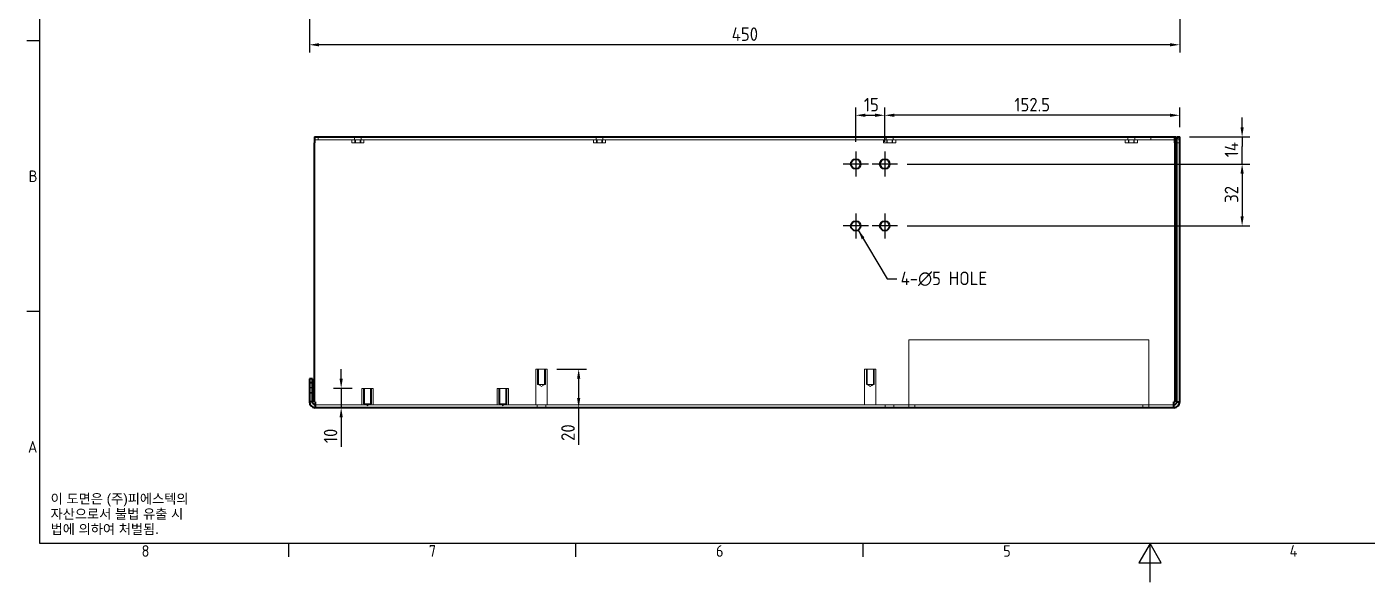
# Model space of a CAD drawing. Header units: millimetres. Extents: x 0 to 1188, y 0 to 840.
# Drawn here: x 13 to 706, y 0 to 287 of the extents above; entities that cross this region are included whole.
import ezdxf

# ---------------------------------------------------------------- set-up
doc = ezdxf.new("R2010")
doc.units = ezdxf.units.MM
doc.header["$LTSCALE"] = 2
doc.linetypes.add('CHAIN', pattern=[0.7087, 0.4724, -0.0591, 0.1181, -0.0591])
doc.linetypes.add('DASHED', pattern=[0.2067, 0.1654, -0.0413])
doc.layers.get('0').update_dxf_attribs({"color": 3, "lineweight": 25, "true_color": 0x00ff00})
for name, color, linetype, lineweight, true_color in [('가려진 것(ISO)', 2, 'DASHED', 18, 0xffff00), ('가시적인 것(ISO)', 3, 'Continuous', 40, 0x00ff00), ('기호(ISO)', 5, 'Continuous', 25, 0x0000ff), ('중심 표식(ISO)', 1, 'Continuous', 25, 0xff0000), ('치수(ISO)', 2, 'Continuous', 25, 0xffff00)]:
    doc.layers.add(name, color=color, linetype=linetype, lineweight=lineweight, true_color=true_color)
doc.layers.add('경계(ISO)', color=7, linetype='Continuous', lineweight=25)
doc.styles.add('문자 텍스트_PSTEK_POSCO', font='isocp.shx')
doc.styles.add('치수 텍스트_PSTEK_POSCO', font='isocp.shx')
doc.dimstyles.new('치수_PSTEK_POSCO', dxfattribs={"dimscale": 2, "dimtxt": 3.5, "dimasz": 2.5, "dimexe": 2, "dimexo": 2.5, "dimgap": 1, "dimtad": 1, "dimrnd": 1e-08, "dimdsep": 46, "dimtxsty": '치수 텍스트_PSTEK_POSCO', "dimcen": 0.09, "dimdle": 10, "dimclrd": 7, "dimclre": 7, "dimclrt": 2, "dimadec": 1, "dimazin": 2, "dimtfac": 1, "dimtmove": 0, "dimatfit": 3, "dimfxl": 1, "dimtolj": 1, "dimlwd": -1, "dimlwe": -1, "dimarcsym": 0})
doc.dimstyles.new('치수_PSTEK_POSCO$7', dxfattribs={"dimscale": 2, "dimtxt": 3.5, "dimasz": 2.5, "dimexe": 2, "dimexo": 2.5, "dimgap": 1, "dimtad": 1, "dimrnd": 1e-08, "dimdsep": 46, "dimtxsty": '치수 텍스트_PSTEK_POSCO', "dimcen": 0.09, "dimdle": 10, "dimclrd": 7, "dimclre": 7, "dimclrt": 2, "dimadec": 1, "dimazin": 2, "dimtfac": 1, "dimtmove": 0, "dimatfit": 3, "dimfxl": 1, "dimtolj": 1, "dimlwd": -1, "dimlwe": -1, "dimarcsym": 0})

# ---------------------------------------------------------------- blocks, each defined once
blk = doc.blocks.new('경계 Default Border')
at = {"layer": '경계(ISO)'}
for p, q in [((10, 140), (6.6, 140)), ((10, 70), (6.6, 70)), ((74.25, 10), (74.25, 6.6)), ((148.5, 10), (148.5, 6.6)), ((222.75, 10), (222.75, 6.6))]:
    blk.add_line(p, q, dxfattribs=at)
at = {"layer": '경계(ISO)', "flags": 128}
for points in [[(10, 10), (10, 410), (584, 410), (584, 10), (10, 10)], [(297, 0), (297, 10), (294.11, 5), (299.89, 5), (297, 10)]]:
    blk.add_lwpolyline(points, dxfattribs=at)
at = {"layer": '경계(ISO)', "color": 2, "true_color": 0xffff00, "char_height": 3, "attachment_point": 7, "style": '문자 텍스트_PSTEK_POSCO'}
for s, insert in [('B', (7.08, 103.47)), ('A', (6.91, 33.49)), ('8', (36.27, 6.57)), ('7', (110.52, 6.59)), ('6', (184.77, 6.57)), ('5', (259.02, 6.57)), ('4', (333.1, 6.6))]:
    blk.add_mtext(s, dxfattribs=dict(at, insert=insert))
blk = doc.blocks.new('*D39')
at = {"layer": 'Defpoints', "color": 0, "transparency": 16777216}
for p in [(175.76, 100.25), (186.4, 100.25), (180.35, 90.25)]:
    blk.add_point(p, dxfattribs=at)
at = {"layer": '치수(ISO)', "color": 7, "transparency": 16777216}
for p, q in [((175.76, 105.25), (175.76, 110.25)), ((181.4, 100.25), (171.76, 100.25)), ((175.76, 100.25), (175.76, 90.25)), ((175.76, 85.25), (175.76, 69.94))]:
    blk.add_line(p, q, dxfattribs=at)
for points in [[(174.92, 105.25), (176.59, 105.25), (175.76, 100.25)], [(174.92, 85.25), (176.59, 85.25), (175.76, 90.25)]]:
    blk.add_solid(points, dxfattribs=at)
at = {"layer": '치수(ISO)', "color": 2, "transparency": 16777216, "insert": (170.26, 71.94), "char_height": 7, "attachment_point": 4, "rotation": 90, "style": '치수 텍스트_PSTEK_POSCO'}
blk.add_mtext('\\A1;10', dxfattribs=at)
blk = doc.blocks.new('*D40')
at = {"layer": 'Defpoints', "color": 0, "transparency": 16777216}
for p in [(282.3, 110.25), (298.54, 90.25), (304.62, 90.25)]:
    blk.add_point(p, dxfattribs=at)
at = {"layer": '치수(ISO)', "color": 7, "transparency": 16777216}
for p, q in [((287.3, 110.25), (302.54, 110.25)), ((298.54, 105.25), (298.54, 95.25)), ((298.54, 90.25), (298.54, 71.06))]:
    blk.add_line(p, q, dxfattribs=at)
for points in [[(297.71, 105.25), (299.38, 105.25), (298.54, 110.25)], [(297.71, 95.25), (299.38, 95.25), (298.54, 90.25)]]:
    blk.add_solid(points, dxfattribs=at)
at = {"layer": '치수(ISO)', "color": 2, "transparency": 16777216, "insert": (293.04, 73.06), "char_height": 7, "attachment_point": 4, "rotation": 90, "style": '치수 텍스트_PSTEK_POSCO'}
blk.add_mtext('\\A1;20', dxfattribs=at)
blk = doc.blocks.new('*D41')
at = {"layer": 'Defpoints', "color": 0, "transparency": 16777216}
for p in [(456.85, 241.46), (441.85, 222.75), (456.85, 222.75)]:
    blk.add_point(p, dxfattribs=at)
at = {"layer": '치수(ISO)', "color": 7, "transparency": 16777216}
for p, q in [((441.85, 227.75), (441.85, 245.46)), ((456.85, 227.75), (456.85, 245.46)), ((446.85, 241.46), (451.85, 241.46))]:
    blk.add_line(p, q, dxfattribs=at)
for points in [[(446.85, 242.3), (446.85, 240.63), (441.85, 241.46)], [(451.85, 242.3), (451.85, 240.63), (456.85, 241.46)]]:
    blk.add_solid(points, dxfattribs=at)
at = {"layer": '치수(ISO)', "color": 2, "transparency": 16777216, "insert": (446.05, 246.96), "char_height": 7, "attachment_point": 4, "style": '치수 텍스트_PSTEK_POSCO'}
blk.add_mtext('\\A1;15', dxfattribs=at)
blk = doc.blocks.new('*D42')
at = {"layer": 'Defpoints', "color": 0, "transparency": 16777216}
for p in [(463.35, 216.25), (463.35, 184.25), (641.61, 184.25)]:
    blk.add_point(p, dxfattribs=at)
at = {"layer": '치수(ISO)', "color": 7, "transparency": 16777216}
for p, q in [((468.35, 216.25), (645.61, 216.25)), ((641.61, 211.25), (641.61, 189.25)), ((468.35, 184.25), (645.61, 184.25))]:
    blk.add_line(p, q, dxfattribs=at)
for points in [[(640.77, 211.25), (642.44, 211.25), (641.61, 216.25)], [(640.77, 189.25), (642.44, 189.25), (641.61, 184.25)]]:
    blk.add_solid(points, dxfattribs=at)
at = {"layer": '치수(ISO)', "color": 2, "transparency": 16777216, "insert": (636.11, 196.19), "char_height": 7, "attachment_point": 4, "rotation": 90, "style": '치수 텍스트_PSTEK_POSCO'}
blk.add_mtext('\\A1;32', dxfattribs=at)
blk = doc.blocks.new('*D43')
at = {"layer": 'Defpoints', "color": 0, "transparency": 16777216}
for p in [(609.35, 230.25), (641.61, 230.25), (463.35, 216.25)]:
    blk.add_point(p, dxfattribs=at)
at = {"layer": '치수(ISO)', "color": 7, "transparency": 16777216}
for p, q in [((641.61, 235.25), (641.61, 240.25)), ((614.35, 230.25), (645.61, 230.25)), ((641.61, 230.25), (641.61, 225.25)), ((641.61, 221.25), (641.61, 225.25)), ((468.35, 216.25), (645.61, 216.25)), ((641.61, 216.25), (641.61, 221.25)), ((641.61, 211.25), (641.61, 206.25))]:
    blk.add_line(p, q, dxfattribs=at)
for points in [[(640.77, 235.25), (642.44, 235.25), (641.61, 230.25)], [(640.77, 211.25), (642.44, 211.25), (641.61, 216.25)]]:
    blk.add_solid(points, dxfattribs=at)
at = {"layer": '치수(ISO)', "color": 2, "transparency": 16777216, "insert": (636.11, 219.75), "char_height": 7, "attachment_point": 4, "rotation": 90, "style": '치수 텍스트_PSTEK_POSCO'}
blk.add_mtext('\\A1;14', dxfattribs=at)
blk = doc.blocks.new('*D44')
at = {"layer": 'Defpoints', "color": 0, "transparency": 16777216}
for p in [(456.85, 241.46), (609.35, 230.25), (456.85, 222.75)]:
    blk.add_point(p, dxfattribs=at)
at = {"layer": '치수(ISO)', "color": 7, "transparency": 16777216}
for p, q in [((456.85, 227.75), (456.85, 245.46)), ((609.35, 235.25), (609.35, 245.46)), ((604.35, 241.46), (461.85, 241.46))]:
    blk.add_line(p, q, dxfattribs=at)
for points in [[(461.85, 242.3), (461.85, 240.63), (456.85, 241.46)], [(604.35, 242.3), (604.35, 240.63), (609.35, 241.46)]]:
    blk.add_solid(points, dxfattribs=at)
at = {"layer": '치수(ISO)', "color": 2, "transparency": 16777216, "insert": (523.85, 246.96), "char_height": 7, "attachment_point": 4, "style": '치수 텍스트_PSTEK_POSCO'}
blk.add_mtext('\\A1;152.5', dxfattribs=at)
blk = doc.blocks.new('*D54')
at = {"layer": 'Defpoints', "color": 0, "transparency": 16777216}
for p in [(159.35, 335.39), (609.35, 335.39), (159.35, 277.92)]:
    blk.add_point(p, dxfattribs=at)
at = {"layer": '치수(ISO)', "color": 7, "transparency": 16777216}
for p, q in [((159.35, 330.39), (159.35, 273.92)), ((609.35, 330.39), (609.35, 273.92)), ((604.35, 277.92), (164.35, 277.92))]:
    blk.add_line(p, q, dxfattribs=at)
for points in [[(164.35, 278.76), (164.35, 277.09), (159.35, 277.92)], [(604.35, 278.76), (604.35, 277.09), (609.35, 277.92)]]:
    blk.add_solid(points, dxfattribs=at)
at = {"layer": '치수(ISO)', "color": 2, "transparency": 16777216, "insert": (377.7, 283.42), "char_height": 7, "attachment_point": 4, "style": '치수 텍스트_PSTEK_POSCO'}
blk.add_mtext('\\A1;450', dxfattribs=at)

msp = doc.modelspace()

# ---------------------------------------------------------------- linework, layer by layer
at = {"layer": '가려진 것(ISO)'}
for p, q in [((606.788, 228.749), (161.91, 228.749)), ((163.91, 230.249), (163.91, 228.749)), ((181.199, 228.749), (181.199, 227.249)), ((182.599, 228.749), (182.599, 230.249)), ((182.849, 228.749), (182.849, 227.249)), ((183.119, 228.749), (183.119, 227.249)), ((185.578, 228.749), (185.578, 227.249)), ((185.849, 227.249), (185.849, 228.749)), ((186.099, 228.749), (186.099, 230.249)), ((187.499, 228.749), (187.499, 227.249)), ((306.199, 228.749), (306.199, 227.249)), ((307.599, 228.749), (307.599, 230.249)), ((307.849, 228.749), (307.849, 227.249)), ((308.119, 228.749), (308.119, 227.249)), ((310.578, 228.749), (310.578, 227.249)), ((310.849, 227.249), (310.849, 228.749)), ((311.099, 228.749), (311.099, 230.249)), ((312.499, 228.749), (312.499, 227.249)), ((456.199, 228.749), (456.199, 227.249)), ((457.599, 228.749), (457.599, 230.249)), ((457.849, 228.749), (457.849, 227.249)), ((458.119, 228.749), (458.119, 227.249)), ((460.578, 228.749), (460.578, 227.249)), ((460.849, 227.249), (460.849, 228.749)), ((461.099, 228.749), (461.099, 230.249)), ((462.499, 228.749), (462.499, 227.249)), ((581.199, 228.749), (581.199, 227.249)), ((582.599, 228.749), (582.599, 230.249)), ((582.849, 228.749), (582.849, 227.249)), ((583.119, 228.749), (583.119, 227.249)), ((585.578, 228.749), (585.578, 227.249)), ((585.849, 227.249), (585.849, 228.749)), ((586.099, 228.749), (586.099, 230.249)), ((587.499, 228.749), (587.499, 227.249)), ((594.349, 228.749), (594.349, 230.249)), ((187.499, 227.249), (181.199, 227.249)), ((312.499, 227.249), (306.199, 227.249)), ((462.499, 227.249), (456.199, 227.249)), ((587.499, 227.249), (581.199, 227.249)), ((609.349, 227.249), (607.849, 227.249)), ((469.349, 125.249), (593.349, 125.249)), ((469.349, 93.249), (469.349, 125.249)), ((593.349, 125.249), (593.349, 93.249)), ((276.399, 110.249), (282.299, 110.249)), ((276.399, 91.749), (276.399, 110.249)), ((277.349, 110.249), (277.349, 102.249)), ((277.728, 102.249), (277.728, 110.249)), ((280.97, 102.249), (280.97, 110.249)), ((281.349, 102.249), (281.349, 110.249)), ((282.299, 91.749), (282.299, 110.249)), ((446.399, 110.249), (452.299, 110.249)), ((446.399, 91.749), (446.399, 110.249)), ((447.349, 110.249), (447.349, 102.249)), ((447.728, 102.249), (447.728, 110.249)), ((450.97, 102.249), (450.97, 110.249)), ((451.349, 102.249), (451.349, 110.249)), ((452.299, 91.749), (452.299, 110.249)), ((160.849, 100.749), (159.349, 100.749)), ((160.849, 100.479), (159.349, 100.479)), ((160.849, 98.02), (159.349, 98.02)), ((159.349, 97.749), (160.849, 97.749)), ((186.399, 100.249), (192.299, 100.249)), ((186.399, 91.749), (186.399, 100.249)), ((187.349, 100.249), (187.349, 92.249)), ((187.728, 92.249), (187.728, 100.249)), ((190.97, 92.249), (190.97, 100.249)), ((191.349, 92.249), (191.349, 100.249)), ((192.299, 91.749), (192.299, 100.249)), ((256.399, 100.249), (262.299, 100.249)), ((256.399, 91.749), (256.399, 100.249)), ((257.349, 100.249), (257.349, 92.249)), ((257.728, 92.249), (257.728, 100.249)), ((260.97, 92.249), (260.97, 100.249)), ((261.349, 92.249), (261.349, 100.249)), ((262.299, 91.749), (262.299, 100.249)), ((281.349, 102.249), (277.349, 102.249)), ((279.349, 101.275), (277.728, 102.249)), ((279.349, 101.275), (280.97, 102.249)), ((451.349, 102.249), (447.349, 102.249)), ((449.349, 101.275), (447.728, 102.249)), ((449.349, 101.275), (450.97, 102.249)), ((162.349, 91.749), (606.349, 91.749)), ((191.349, 92.249), (187.349, 92.249)), ((189.349, 91.275), (187.728, 92.249)), ((189.349, 91.275), (190.97, 92.249)), ((261.349, 92.249), (257.349, 92.249)), ((259.349, 91.275), (257.728, 92.249)), ((259.349, 91.275), (260.97, 92.249)), ((277.099, 90.249), (277.099, 91.749)), ((281.599, 90.249), (281.599, 91.749)), ((457.099, 90.249), (457.099, 91.749)), ((461.599, 90.249), (461.599, 91.749)), ((469.349, 91.749), (469.349, 93.249)), ((469.349, 91.749), (469.349, 90.249)), ((472.349, 91.749), (472.349, 90.249)), ((590.349, 91.749), (590.349, 90.249)), ((593.349, 93.249), (593.349, 91.749)), ((593.349, 90.249), (593.349, 91.749))]:
    msp.add_line(p, q, dxfattribs=at)
for radius, start, end in [(3, 81.578942, 90), (1.5, 72.968752, 90), (3, 0, 60)]:
    msp.add_arc((606.349, 227.249), radius, start, end, dxfattribs=at)
at = {"layer": '가시적인 것(ISO)'}
for p, q in [((161.91, 230.249), (606.788, 230.249)), ((161.91, 230.249), (161.91, 227.249)), ((606.788, 227.249), (606.788, 230.249)), ((607.849, 230.249), (609.349, 230.249)), ((607.849, 93.249), (607.849, 230.249)), ((609.349, 93.249), (609.349, 230.249)), ((161.91, 93.249), (161.91, 227.249)), ((606.788, 227.249), (606.788, 93.249)), ((160.849, 105.249), (159.349, 105.249)), ((159.349, 105.249), (159.349, 103.249)), ((160.849, 103.249), (160.849, 105.249)), ((159.349, 103.249), (160.849, 103.249)), ((159.349, 103.249), (159.349, 93.249)), ((160.849, 93.249), (160.849, 103.249)), ((160.849, 93.249), (159.349, 93.249)), ((162.349, 93.249), (161.91, 93.249)), ((162.349, 93.249), (162.349, 90.249)), ((606.349, 90.249), (162.349, 90.249)), ((606.788, 93.249), (606.349, 93.249)), ((606.349, 90.249), (606.349, 93.249)), ((607.849, 93.249), (609.349, 93.249))]:
    msp.add_line(p, q, dxfattribs=at)
for centre in [(441.849, 216.249), (456.849, 216.249), (441.849, 184.249), (456.849, 184.249)]:
    msp.add_circle(centre, 2.5, dxfattribs=at)
for centre, radius, start, end in [((606.349, 227.249), 3, 60, 81.578942), ((606.349, 227.249), 1.5, 0, 72.968752), ((162.349, 93.249), 3, 180, 270), ((162.349, 93.249), 1.5, 180, 270), ((606.349, 93.249), 3, 270, 0), ((606.349, 93.249), 1.5, 270, 0)]:
    msp.add_arc(centre, radius, start, end, dxfattribs=at)
at = {"layer": '중심 표식(ISO)', "linetype": 'CHAIN'}
for p, q in [((441.849, 222.749), (441.849, 209.749)), ((456.849, 222.749), (456.849, 209.749)), ((448.349, 216.249), (435.349, 216.249)), ((463.349, 216.249), (450.349, 216.249)), ((441.849, 190.749), (441.849, 177.749)), ((441.849, 190.749), (441.849, 177.749)), ((456.849, 190.749), (456.849, 177.749)), ((448.349, 184.249), (435.349, 184.249)), ((448.349, 184.249), (435.349, 184.249)), ((463.349, 184.249), (450.349, 184.249))]:
    msp.add_line(p, q, dxfattribs=at)

# ---------------------------------------------------------------- block references
at = {"xscale": 2, "yscale": 2, "zscale": 2}
msp.add_blockref('경계 Default Border', (0, 0), dxfattribs=at)

# ---------------------------------------------------------------- texts
at = {"layer": '기호(ISO)', "color": 2, "true_color": 0xffff00, "attachment_point": 4}
for s, insert, char_height, width, line_spacing_factor, style in [('{4-\\fAIGDT|b0|i0;\\H7.0000;n\\fisocp|b0|i0;\\H7.0000;5 HOLE}', (465.043, 156.897), 7, 51.93569, 0.6125, '치수 텍스트_PSTEK_POSCO'), ('{\\fArial|b0|i0;\\H5.0000;이 도면은 (주)피에스텍의\\P자산으로서 불법 유출 시 \\P법에 의하여 처벌됨.}', (25.51, 35.029), 5, 78.61221, 0.944221, '문자 텍스트_PSTEK_POSCO')]:
    msp.add_mtext(s, dxfattribs=dict(at, insert=insert, char_height=char_height, width=width, line_spacing_factor=line_spacing_factor, style=style))

# ---------------------------------------------------------------- dimensions: what is measured, and where the dimension line sits
at = {"layer": '치수(ISO)', "color": 7}
for base, p1, p2, angle, override, picture, middle in [((159.349, 277.923), (609.349, 335.393), (159.349, 335.393), 180, {"dimdec": 2, "dimtp": 0, "dimtm": 0, "dimtdec": 2, "dimtofl": 0, "dimatfit": 1}, '*D54', (384.349, 277.923)), ((456.849, 241.462), (441.849, 222.749), (456.849, 222.749), 180, {"dimdec": 2, "dimtp": 0, "dimtm": 0, "dimtdec": 2, "dimtofl": 0, "dimatfit": 1}, '*D41', (449.349, 241.462)), ((641.606, 230.249), (463.349, 216.249), (609.349, 230.249), 90, {"dimdec": 2, "dimtp": 0, "dimtm": 0, "dimtdec": 2, "dimtofl": 0}, '*D43', (641.606, 223.249)), ((641.606, 184.249), (463.349, 216.249), (463.349, 184.249), 90, {"dimdec": 2, "dimtp": 0, "dimtm": 0, "dimtdec": 2, "dimtofl": 0, "dimatfit": 1}, '*D42', (641.606, 200.249)), ((175.755, 100.249), (180.347, 90.249), (186.399, 100.249), 90, {"dimdec": 2, "dimse1": 1, "dimtp": 0, "dimtm": 0, "dimtdec": 2, "dimtofl": 1, "dimatfit": 1}, '*D39', (175.755, 75.096)), ((298.544, 90.249), (282.299, 110.249), (304.617, 90.249), 90, {"dimdec": 2, "dimse2": 1, "dimtp": 0, "dimtm": 0, "dimtdec": 2, "dimtofl": 0, "dimatfit": 2}, '*D40', (298.544, 77.005))]:
    dim = msp.add_linear_dim(base=base, p1=p1, p2=p2, angle=angle, dimstyle='치수_PSTEK_POSCO', override=override, dxfattribs=at)
    dim.commit()
    dim.dimension.update_dxf_attribs({"geometry": picture, "text_midpoint": middle, "dimtype": 160})
dim = msp.add_linear_dim(base=(456.849, 241.462), p1=(609.349, 230.249), p2=(456.849, 222.749), dimstyle='치수_PSTEK_POSCO', override={"dimdec": 2, "dimtp": 0, "dimtm": 0, "dimtdec": 2, "dimtofl": 0, "dimatfit": 1}, dxfattribs=at)
dim.commit()
dim.dimension.update_dxf_attribs({"geometry": '*D44', "text_midpoint": (533.099, 241.462), "dimtype": 160})

# ---------------------------------------------------------------- leaders
at = {"layer": '기호(ISO)', "color": 7, "annotation_type": 0, "has_hookline": 1, "hookline_direction": 0, "text_width": 48.24}
msp.add_leader([(443.099, 182.084), (458.043, 156.897), (463.043, 156.897)], dimstyle='치수_PSTEK_POSCO$7', override={"dimtad": 0}, dxfattribs=at)

doc.saveas('drawing.dxf')
